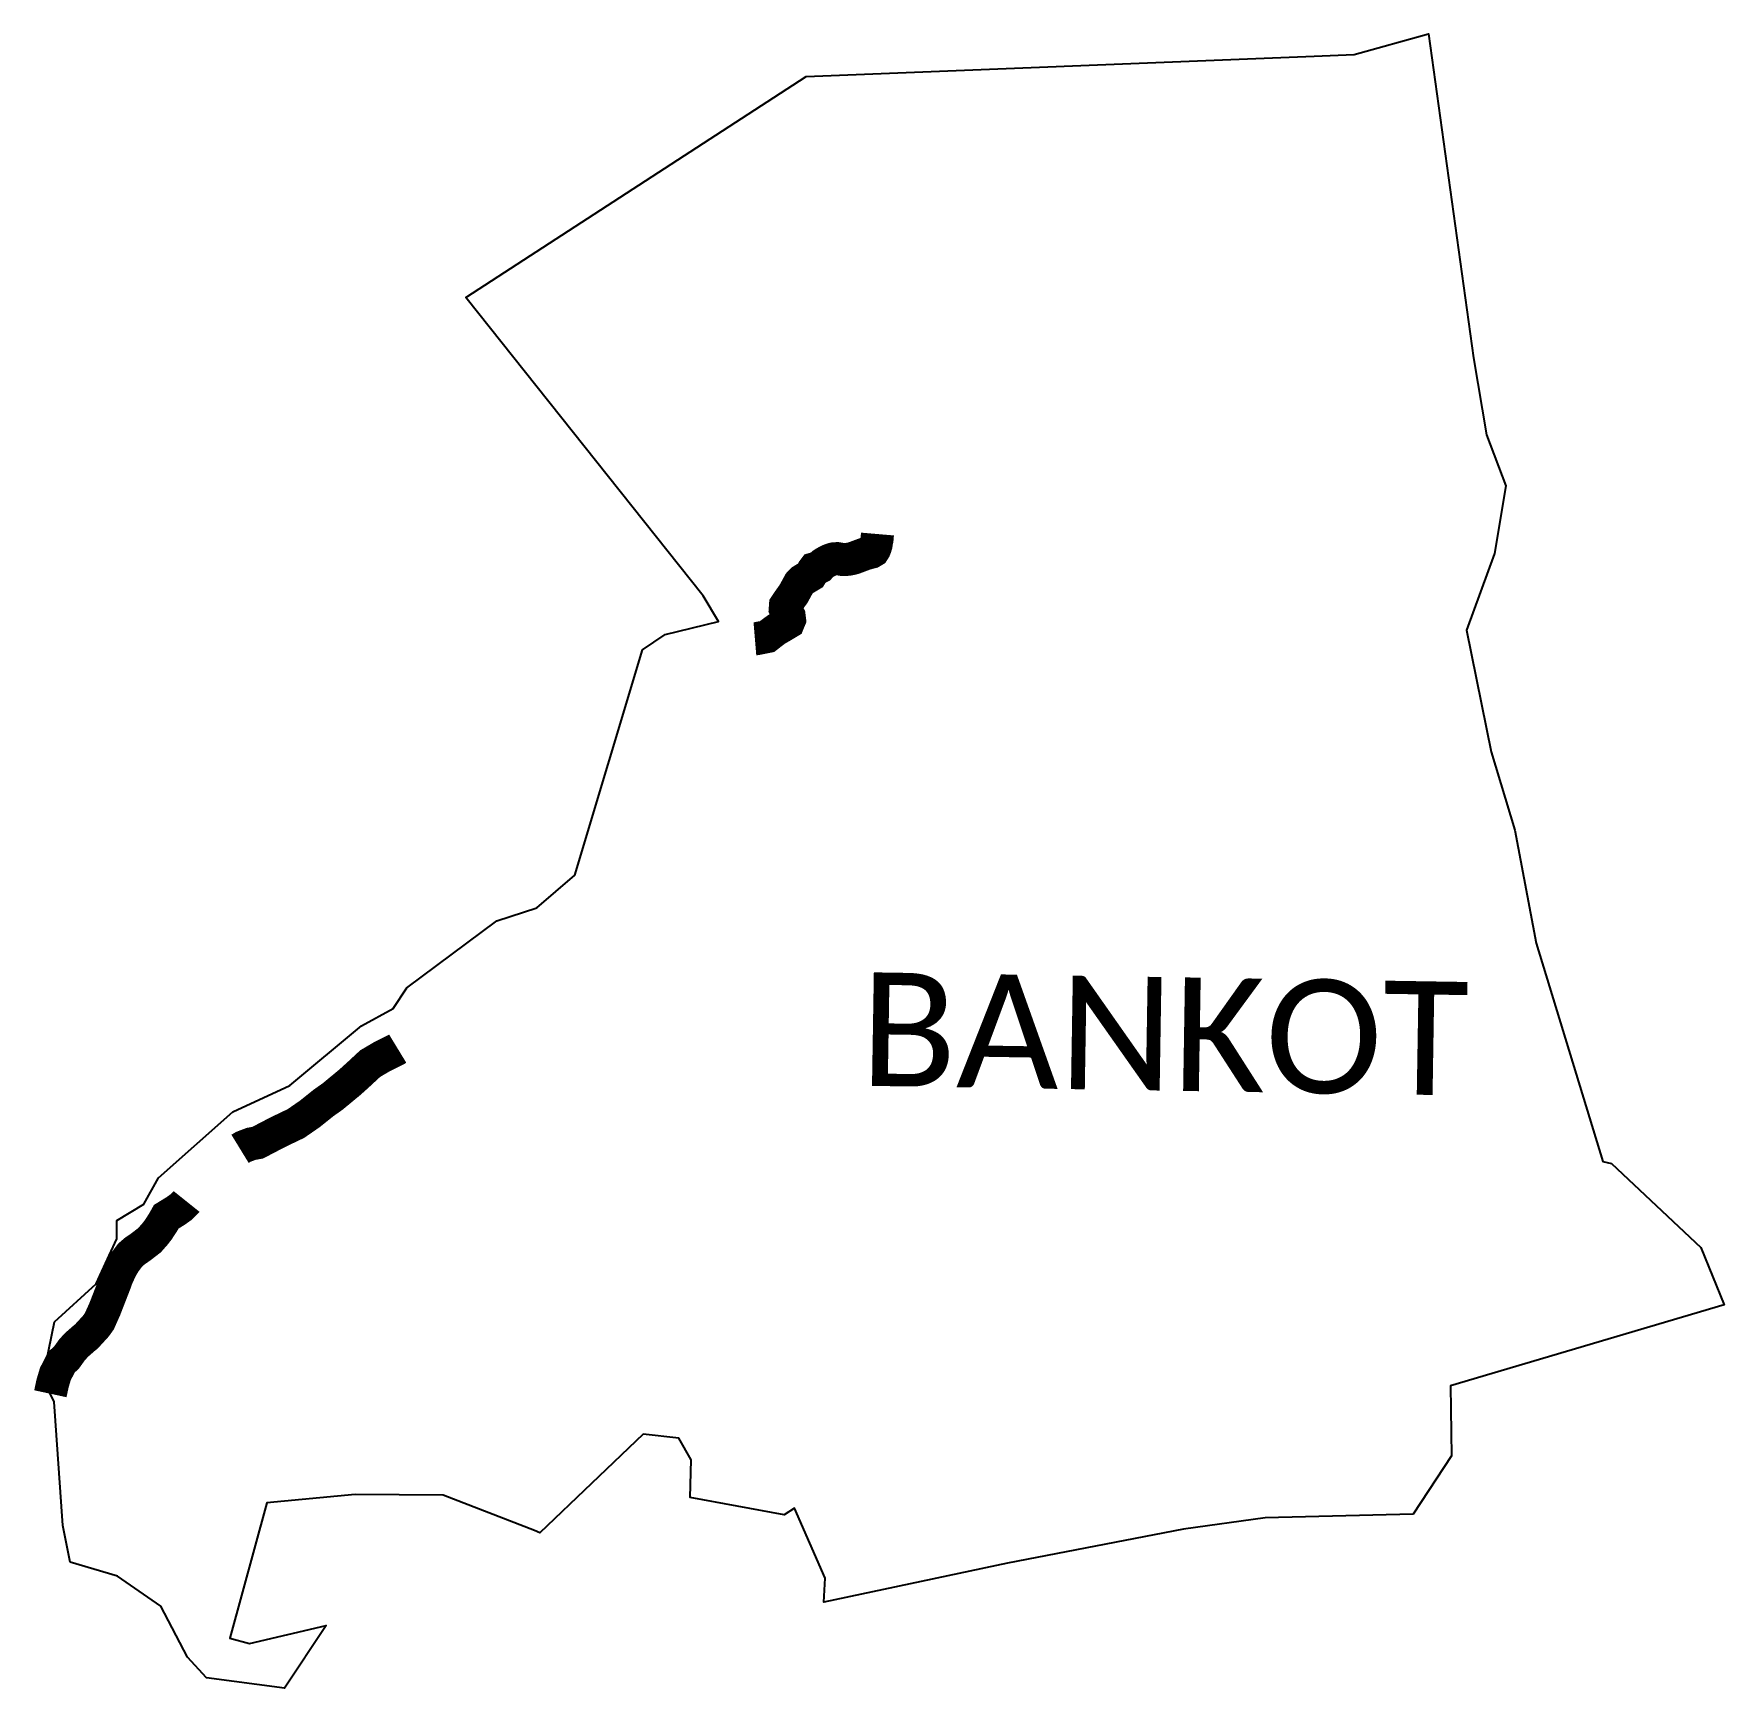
# Model space of a CAD drawing. Header units: metres. Extents: x 291453 to 294010, y 1987263 to 1989765.
import ezdxf

# ---------------------------------------------------------------- set-up
doc = ezdxf.new("R2010")
doc.units = ezdxf.units.M
doc.layers.add('ARTIFICIALLY PROTECTED', color=10, linetype='Continuous')
doc.layers.add('VILLAGE NAME', color=250, linetype='Continuous')
doc.styles.get("Standard").update_dxf_attribs({"font": 'simplex.shx'})

msp = doc.modelspace()

# ---------------------------------------------------------------- linework, layer by layer
at = {"color": 3}
msp.add_lwpolyline([(293662.4, 1988979), (293619.7, 1988863.1), (293657.2, 1988679.3), (293693, 1988560.8), (293725.5, 1988389.8), (293825.9, 1988059.3), (293839.1, 1988056.5), (293974.2, 1987929.1), (294009.7, 1987842.5), (293595.9, 1987720), (293597.2, 1987614), (293539.2, 1987525.9), (293315.4, 1987520.4), (293191.8, 1987502.9), (292925.4, 1987451.6), (292648, 1987392.9), (292649.7, 1987428.9), (292603.6, 1987535.1), (292587.6, 1987524.7), (292445.8, 1987551.2), (292447, 1987607.8), (292428.2, 1987640.7), (292374.4, 1987646.8), (292218.1, 1987497.8), (292210, 1987501.1), (292071.9, 1987554.7), (291938.7, 1987555.5), (291805.3, 1987543), (291749.5, 1987338), (291779, 1987330), (291895.2, 1987357.4), (291832, 1987262.5), (291713.9, 1987278.2), (291685.3, 1987309.5), (291644.8, 1987386.7), (291579.3, 1987432), (291507.9, 1987453.2), (291496.6, 1987508.8), (291483.8, 1987695.7), (291466.6, 1987730.8), (291484.1, 1987816.9), (291547.3, 1987874.4), (291578.3, 1987942.2), (291578.5, 1987970.1), (291619.1, 1987994.6), (291641.2, 1988034.4), (291754, 1988134.4), (291840, 1988174.3), (291948.6, 1988264.8), (291996.5, 1988290.9), (292017.1, 1988322.2), (292153.3, 1988423.5), (292213.6, 1988443.2), (292271.1, 1988492.4), (292373.4, 1988833.2), (292407.6, 1988856.5), (292488.6, 1988876.4), (292465.2, 1988915.3), (292106.1, 1989366.6), (292621.2, 1989700.9), (293389.7, 1989731.8), (293450.2, 1989734.2), (293562.4, 1989765.4), (293630.4, 1989275.2), (293650.2, 1989158.5), (293679.2, 1989081.6)], dxfattribs=at)
at = {"color": 3, "flags": 128}
msp.add_lwpolyline([(293679.2, 1989081.6), (293662.4, 1988979)], dxfattribs=at)
at = {"layer": 'ARTIFICIALLY PROTECTED', "flags": 128}
for points in [[(292728.9, 1989008.6, 50, 50, 0), (292728.2, 1989000.4, 50, 50, 0), (292727.2, 1988995.8, 50, 50, 0), (292726.8, 1988992.5, 50, 50, 0), (292725.7, 1988988.8, 50, 50, 0), (292724.4, 1988985.6, 50, 50, 0), (292722.8, 1988983.1, 50, 50, 0), (292719.6, 1988981.2, 50, 50, 0), (292714.2, 1988979.9, 50, 50, 0), (292708.6, 1988978.1, 50, 50, 0), (292694.3, 1988972.7, 50, 50, 0), (292689.7, 1988971.4, 50, 50, 0), (292685.7, 1988970.6, 50, 50, 0), (292680.9, 1988970.1, 50, 50, 0), (292675.9, 1988970.1, 50, 50, 0), (292668, 1988971.4, 50, 50, 0), (292663.7, 1988971.2, 50, 50, 0), (292660.8, 1988970.6, 50, 50, 0), (292657.4, 1988969.4, 50, 50, 0), (292652.6, 1988967.1, 50, 50, 0), (292648.3, 1988964.7, 50, 50, 0), (292645.7, 1988962.9, 50, 50, 0), (292644.1, 1988961.5, 50, 50, 0), (292642.7, 1988960, 50, 50, 0), (292641.5, 1988958.5, 50, 50, 0), (292639.7, 1988957.6, 50, 50, 0), (292637.3, 1988956.9, 50, 50, 0), (292635.5, 1988956.7, 50, 50, 0), (292633.4, 1988956.1, 50, 50, 0), (292631.9, 1988954.1, 50, 50, 0), (292630.7, 1988951.6, 50, 50, 0), (292630, 1988949.5, 50, 50, 0), (292628.2, 1988946.5, 50, 50, 0), (292622.9, 1988943.3, 50, 50, 0), (292615.3, 1988938.7, 50, 50, 0), (292610.6, 1988933.9, 50, 50, 0), (292601.9, 1988918, 50, 50, 0), (292593.6, 1988906.5, 50, 50, 0), (292589.8, 1988900.8, 50, 50, 0), (292589.4, 1988895.2, 50, 50, 0), (292591.4, 1988890.5, 50, 50, 0), (292595.3, 1988884.1, 50, 50, 0), (292595.9, 1988879.2, 50, 50, 0), (292595.6, 1988878.5, 50, 50, 0), (292594.1, 1988874.8, 50, 50, 0), (292583.9, 1988868.7, 50, 50, 0), (292576.3, 1988864.4, 50, 50, 0), (292568.2, 1988858.4, 50, 50, 0), (292562, 1988853.5, 50, 50, 0), (292545.9, 1988850.3, 50, 50, 0), (292543.5, 1988850.1, 0, 0, 0)], [(292003.2, 1988230.1, 50, 50, 0), (292000.9, 1988228.7, 50, 50, 0), (291980, 1988218.3, 50, 50, 0), (291961.5, 1988207.4, 50, 50, 0), (291944.5, 1988191.6, 50, 50, 0), (291931.6, 1988179.9, 50, 50, 0), (291926.8, 1988175.9, 50, 50, 0), (291904.7, 1988157.6, 50, 50, 0), (291890.9, 1988147.9, 50, 50, 0), (291870.2, 1988131.3, 50, 50, 0), (291849.2, 1988116.8, 50, 50, 0), (291822.1, 1988103.8, 50, 50, 0), (291791.4, 1988087.8, 50, 50, 0), (291781.5, 1988086, 50, 50, 0), (291769.6, 1988081.5, 50, 50, 0), (291764.7, 1988078.5, 0, 0, 0)]]:
    msp.add_lwpolyline(points, format="xyseb", dxfattribs=at)
at = {"layer": 'ARTIFICIALLY PROTECTED', "const_width": 50, "flags": 128}
msp.add_lwpolyline([(291684, 1987998.8), (291683.6, 1987998.3), (291675.5, 1987990.4), (291667.3, 1987984.5), (291653.1, 1987975.8), (291648.5, 1987967.6), (291640.9, 1987955.9), (291636, 1987949.6), (291627.8, 1987940.3), (291613.8, 1987929.5), (291605.8, 1987924.1), (291598.6, 1987917.9), (291590, 1987906.5), (291584.6, 1987897.4), (291577.4, 1987881.6), (291576.2, 1987877.4), (291563.4, 1987844.5), (291560.4, 1987836.7), (291551.9, 1987817.7), (291546.8, 1987810.5), (291532.4, 1987794.8), (291527.8, 1987791), (291517.9, 1987782.3), (291511, 1987775), (291501.9, 1987762.3), (291494.7, 1987756), (291485.4, 1987737.9), (291481.2, 1987723.8), (291477.8, 1987708)], dxfattribs=at)

# ---------------------------------------------------------------- texts
at = {"layer": 'VILLAGE NAME', "insert": (292704.6, 1988345.8), "char_height": 171.752, "attachment_point": 1, "rotation": 359.0691}
msp.add_mtext_dynamic_manual_height_columns('{\\fCalibri|b0|i0|c0|p34;BANKOT}', width=1471.541, gutter_width=858.8, heights=[151.6], dxfattribs=at)

doc.saveas('drawing.dxf')
